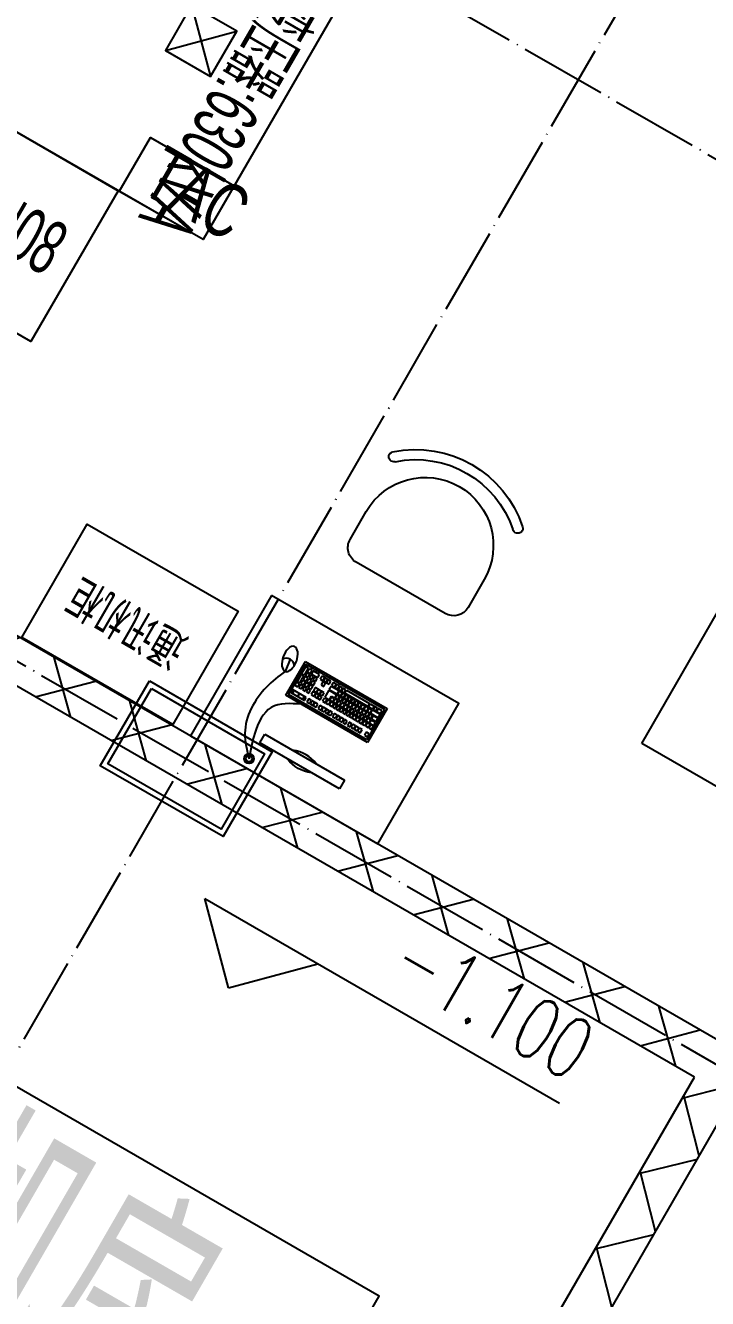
# Model space of a CAD drawing. Header units: millimetres. Extents: x 216654360 to 218309126, y 218099985 to 219647706.
# Drawn here: x 217908599 to 217911728, y 218902607 to 218908453 of the extents above; entities that cross this region are included whole.
import ezdxf
from ezdxf.enums import TextEntityAlignment as Align

# ---------------------------------------------------------------- set-up
doc = ezdxf.new("R2010")
doc.units = ezdxf.units.MM
doc.header["$LTSCALE"] = 1000
doc.linetypes.add('DOTE', pattern=[2.4200000000000004, 2, -0.2, 0.02, -0.2])
for name, color, linetype in [('A-ANNO-DOTE', 1, 'DOTE'), ('A-ANNO-IDEN-LEVL', 3, 'Continuous'), ('A-ANNO-TXT', 7, 'Continuous'), ('A-COLU-CONC', 2, 'Continuous'), ('A-WALL', 2, 'Continuous'), ('A-WALL-PATT', 252, 'Continuous'), ('E-LE-E', 1, 'Continuous'), ('E-PW-D', 2, 'Continuous'), ('E-PW-E', 1, 'Continuous'), ('PUB_HATCH', 8, 'Continuous'), ('现状植物', 3, 'Continuous'), ('配电设备', 1, 'Continuous')]:
    doc.layers.add(name, color=color, linetype=linetype)
doc.layers.add('屋面设备零件图-光伏板$0$E-PW-E', color=1, linetype='Continuous', plot=False)
doc.styles.add('A_DIM', font='SIMPLEX', dxfattribs={"width": 0.7, "bigfont": 'HZ'})
doc.styles.add('sltxt-hztxt', font='sltxt.shx', dxfattribs={"width": 0.7, "height": 400, "bigfont": 'hztxt.shx'})
pattern_1 = [(45, (-6165679.106576437, -59482.65594915766), (-200.0002033111466, 200.0002033111467), []), (135, (-6165679.106576437, -59482.65594915766), (-200.0002033111467, -200.0002033111466), [])]

# ---------------------------------------------------------------- blocks, each defined once
blk = doc.blocks.new('123artt')
at = {"layer": 'A-COLU-CONC', "color": 7}
for points in [[(6540927.176911903, -193915.8248868797), (6541577.176911903, -193915.8248868797), (6541577.176911903, -194365.8248868797), (6540927.176911903, -194365.8248868797)], [(6540952.176911903, -193940.8248868797), (6541552.176911903, -193940.8248868797), (6541552.176911903, -194340.8248868797), (6540952.176911903, -194340.8248868797)]]:
    blk.add_lwpolyline(points, close=True, dxfattribs=at)
blk = doc.blocks.new('A$C626D7193')
at = {"layer": 'A-ANNO-DOTE', "ltscale": 0.2}
for p, q in [((30830.63853260875, -96054.77360592829), (30830.63853260875, -50067.05397132254)), ((18448.50633661635, -79836.43906046433), (39411.19610879663, -79836.43906046433)), ((18448.50633661635, -83436.43906046433), (39411.19610879663, -83436.43906046433))]:
    blk.add_line(p, q, dxfattribs=at)
at = {"layer": 'A-COLU-CONC', "color": 7}
blk.add_blockref('123artt', (-6510421.538576601, 110704.3858264154), dxfattribs=at)
blk = doc.blocks.new('A$C484A4EE2')
at = {"layer": '配电设备', "color": 0}
blk.add_lwpolyline([(800.000000089407, 799.9999997615814), (799.9999999403954, -1.788139343261719e-07), (-1.490116119384766e-08, -5.960464477539062e-08), (1.490116119384766e-08, 800)], close=True, dxfattribs=at)
blk = doc.blocks.new('yizi')
at = {"color": 0}
for p, q in [((-174.2857142919675, -8.847564458847046e-09), (174.2857142928988, 8.847564458847046e-09)), ((-231.4285714449361, -166.6798905129544), (-231.4285714393482, -57.14285715622827)), ((231.4285714346915, -57.14285713294521), (231.4285714291036, -166.6798904896714))]:
    blk.add_line(p, q, dxfattribs=at)
at = {"color": 0, "extrusion": (0, 0, -1)}
for centre, major_axis, ratio, start_param, end_param in [((174.2857142891735, -57.14285713573918), (40.54800496915034, 40.26369848934583), 0.9999999998976374, -0.7889162838509012, 0.7818800429447954), ((-174.2857142947614, -57.14285715343431), (-40.40606649874974, -40.40613707247023), 0.9999999998979126, 0.7853990367035681, 2.356195363497217), ((-8.381903171539307e-09, -166.6798905008473), (164.2160731664539, 163.0713494044354), 0.9999999998982875, 0.7819005676597688, 3.923493221249562), ((-243.1663533812389, -374.4744352647103), (-4.45513009961845e-12, -17.15679881779757), 0.9999999988178198, 0.7603041244967339, 3.914929498757255), ((-4.656612873077393e-09, -101.3199713728391), (271.3028385108341, 270.1376717127641), 0.999999999897532, 1.625184545660284, 3.082900490053753), ((-4.656612873077393e-09, -101.3199713728391), (247.1278262878435, 245.8248935968182), 0.9999999998977637, 1.628429491309754, 3.078673263421642), ((243.1663533430547, -374.4744352404959), (-6.352220493565507, -15.93753557410824), 0.9999999998389215, 1.98898296371998, 5.143608337963159)]:
    blk.add_ellipse(centre, major_axis=major_axis, ratio=ratio, start_param=start_param, end_param=end_param, dxfattribs=at)
blk = doc.blocks.new('dianliao')
at = {"color": 0}
for p, q in [((-268.5402857098461, 545.2872092389912), (267.4320430465405, 545.2872092157081)), ((-268.5402857042582, 486.4734657982563), (-268.5402857098461, 545.2872092389912)), ((267.4320430465405, 545.2872092157081), (267.4320430521284, 486.4734657749732)), ((267.4320430521284, 486.4734657749732), (-268.5402857042582, 486.4734657982563)), ((-274.2857142817229, 228.5714285913855), (274.2857142817229, 228.5714285913855)), ((-274.2857142817229, 0), (-274.2857142817229, 228.5714285913855)), ((274.2857142817229, 228.5714285913855), (274.2857142817229, 0)), ((-262.8571428535506, 217.1428571622819), (262.8571428535506, 217.1428571622819)), ((-262.8571428535506, 11.42857143003494), (-262.8571428535506, 217.1428571622819)), ((-239.1954470388591, 200.8061919119209), (-257.5053845699877, 200.8061919119209)), ((-257.5053845699877, 200.8061919119209), (-257.5053845699877, 179.8941460540518)), ((-257.5053845699877, 179.8941460540518), (-239.1954470388591, 179.8941460540518)), ((-239.1954470388591, 151.1401566769928), (-257.5053845699877, 151.1401566769928)), ((-257.5053845699877, 151.1401566769928), (-257.5053845699877, 130.228110820055)), ((-239.1954470388591, 179.8941460540518), (-239.1954470388591, 200.8061919119209)), ((-239.1954470388591, 130.228110820055), (-239.1954470388591, 151.1401566769928)), ((-216.9616609346122, 151.1401566769928), (-235.2715984657407, 151.1401566769928)), ((-235.2715984657407, 151.1401566769928), (-235.2715984657407, 130.228110820055)), ((-216.9616609346122, 130.228110820055), (-216.9616609346122, 151.1401566769928)), ((-194.7278748303652, 151.1401566769928), (-213.0378123614937, 151.1401566769928)), ((-213.0378123614937, 151.1401566769928), (-213.0378123614937, 130.228110820055)), ((-192.1121113626286, 200.8061919119209), (-210.4220488937572, 200.8061919119209)), ((-210.4220488937572, 200.8061919119209), (-210.4220488937572, 179.8941460540518)), ((-210.4220488937572, 179.8941460540518), (-192.1121113626286, 179.8941460540518)), ((-194.7278748303652, 130.228110820055), (-194.7278748303652, 151.1401566769928)), ((-192.1121113626286, 179.8941460540518), (-192.1121113626286, 200.8061919119209)), ((-172.4940887261182, 151.1401566769928), (-190.8040262572467, 151.1401566769928)), ((-190.8040262572467, 151.1401566769928), (-190.8040262572467, 130.228110820055)), ((-169.4455508338287, 200.8061919119209), (-187.7554883649573, 200.8061919119209)), ((-187.7554883649573, 200.8061919119209), (-187.7554883649573, 179.8941460540518)), ((-187.7554883649573, 179.8941460540518), (-169.4455508338287, 179.8941460540518)), ((-172.4940887261182, 130.228110820055), (-172.4940887261182, 151.1401566769928)), ((-169.4455508338287, 179.8941460540518), (-169.4455508338287, 200.8061919119209)), ((-150.2603026218712, 151.1401566769928), (-168.5702401539311, 151.1401566769928)), ((-168.5702401539311, 151.1401566769928), (-168.5702401539311, 130.228110820055)), ((-146.7789903031662, 200.8061919119209), (-165.0889278352261, 200.8061919119209)), ((-165.0889278352261, 200.8061919119209), (-165.0889278352261, 179.8941460540518)), ((-165.0889278352261, 179.8941460540518), (-146.7789903031662, 179.8941460540518)), ((-150.2603026218712, 130.228110820055), (-150.2603026218712, 151.1401566769928)), ((-146.7789903031662, 179.8941460540518), (-146.7789903031662, 200.8061919119209)), ((-128.0265165176243, 151.1401566769928), (-146.3364540496841, 151.1401566769928)), ((-146.3364540496841, 151.1401566769928), (-146.3364540496841, 130.228110820055)), ((-124.1124297743663, 200.8061919119209), (-142.4223673054948, 200.8061919119209)), ((-142.4223673054948, 200.8061919119209), (-142.4223673054948, 179.8941460540518)), ((-142.4223673054948, 179.8941460540518), (-124.1124297743663, 179.8941460540518)), ((-128.0265165176243, 130.228110820055), (-128.0265165176243, 151.1401566769928)), ((-124.1124297743663, 179.8941460540518), (-124.1124297743663, 200.8061919119209)), ((-105.7927304133773, 151.1401566769928), (-124.1026679454371, 151.1401566769928)), ((-124.1026679454371, 151.1401566769928), (-124.1026679454371, 130.228110820055)), ((-92.0643446939066, 200.8061919119209), (-110.3742822250351, 200.8061919119209)), ((-110.3742822250351, 200.8061919119209), (-110.3742822250351, 179.8941460540518)), ((-110.3742822250351, 179.8941460540518), (-92.0643446939066, 179.8941460540518)), ((-105.7927304133773, 130.228110820055), (-105.7927304133773, 151.1401566769928)), ((-83.55894430913031, 151.1401566769928), (-101.8688818411902, 151.1401566769928)), ((-101.8688818411902, 151.1401566769928), (-101.8688818411902, 130.228110820055)), ((-92.0643446939066, 179.8941460540518), (-92.0643446939066, 200.8061919119209)), ((-69.17488906532526, 200.8061919119209), (-87.48482659738511, 200.8061919119209)), ((-87.48482659738511, 200.8061919119209), (-87.48482659738511, 179.8941460540518)), ((-87.48482659738511, 179.8941460540518), (-69.17488906532526, 179.8941460540518)), ((-83.55894430913031, 130.228110820055), (-83.55894430913031, 151.1401566769928)), ((-61.32515820488334, 151.1401566769928), (-79.63509573694319, 151.1401566769928)), ((-79.63509573694319, 151.1401566769928), (-79.63509573694319, 130.228110820055)), ((-69.17488906532526, 179.8941460540518), (-69.17488906532526, 200.8061919119209)), ((-46.93906924687326, 200.8061919119209), (-65.24900677800179, 200.8061919119209)), ((-65.24900677800179, 200.8061919119209), (-65.24900677800179, 179.8941460540518)), ((-65.24900677800179, 179.8941460540518), (-46.93906924687326, 179.8941460540518)), ((-61.32515820488334, 130.228110820055), (-61.32515820488334, 151.1401566769928)), ((-39.09137210063636, 151.1401566769928), (-57.40130963269621, 151.1401566769928)), ((-57.40130963269621, 151.1401566769928), (-57.40130963269621, 130.228110820055)), ((-46.93906924687326, 179.8941460540518), (-46.93906924687326, 200.8061919119209)), ((-23.39435083698481, 200.8061919119209), (-41.70428836811334, 200.8061919119209)), ((-41.70428836811334, 200.8061919119209), (-41.70428836811334, 179.8941460540518)), ((-41.70428836811334, 179.8941460540518), (-23.39435083698481, 179.8941460540518)), ((-39.09137210063636, 130.228110820055), (-39.09137210063636, 151.1401566769928)), ((-16.85758599638939, 151.1401566769928), (-35.16752352844924, 151.1401566769928)), ((-35.16752352844924, 151.1401566769928), (-35.16752352844924, 130.228110820055)), ((-23.39435083698481, 179.8941460540518), (-23.39435083698481, 200.8061919119209)), ((-16.85758599638939, 130.228110820055), (-16.85758599638939, 151.1401566769928)), ((5.376200107857585, 151.1401566769928), (-12.93373742420226, 151.1401566769928)), ((-12.93373742420226, 151.1401566769928), (-12.93373742420226, 130.228110820055)), ((7.298873705789447, 200.8061919119209), (-11.01106382533908, 200.8061919119209)), ((-11.01106382533908, 200.8061919119209), (-11.01106382533908, 179.8941460540518)), ((-11.01106382533908, 179.8941460540518), (7.298873705789447, 179.8941460540518)), ((5.376200107857585, 130.228110820055), (5.376200107857585, 151.1401566769928)), ((7.298873705789447, 179.8941460540518), (7.298873705789447, 200.8061919119209)), ((27.60998621210456, 151.1401566769928), (9.30004868004471, 151.1401566769928)), ((9.30004868004471, 151.1401566769928), (9.30004868004471, 130.228110820055)), ((28.89163303002715, 200.8061919119209), (10.58169549889863, 200.8061919119209)), ((10.58169549889863, 200.8061919119209), (10.58169549889863, 179.8941460540518)), ((10.58169549889863, 179.8941460540518), (28.89163303002715, 179.8941460540518)), ((27.60998621210456, 130.228110820055), (27.60998621210456, 151.1401566769928)), ((28.89163303002715, 179.8941460540518), (28.89163303002715, 200.8061919119209)), ((49.84377231635153, 151.1401566769928), (31.53383478429168, 151.1401566769928)), ((31.53383478429168, 151.1401566769928), (31.53383478429168, 130.228110820055)), ((50.48439235333353, 200.8061919119209), (32.17445482220501, 200.8061919119209)), ((32.17445482220501, 200.8061919119209), (32.17445482220501, 179.8941460540518)), ((32.17445482220501, 179.8941460540518), (50.48439235333353, 179.8941460540518)), ((49.84377231635153, 130.228110820055), (49.84377231635153, 151.1401566769928)), ((50.48439235333353, 179.8941460540518), (50.48439235333353, 200.8061919119209)), ((72.07755841966718, 200.8061919119209), (53.76762088853866, 200.8061919119209)), ((53.76762088853866, 200.8061919119209), (53.76762088853866, 179.8941460540518)), ((53.76762088853866, 179.8941460540518), (72.07755841966718, 179.8941460540518)), ((72.0775584205985, 151.1401566769928), (53.76762088853866, 151.1401566769928)), ((53.76762088853866, 151.1401566769928), (53.76762088853866, 130.228110820055)), ((72.07755841966718, 179.8941460540518), (72.07755841966718, 200.8061919119209)), ((72.0775584205985, 130.228110820055), (72.0775584205985, 151.1401566769928)), ((106.2773133404553, 200.8061919119209), (87.96737580932677, 200.8061919119209)), ((87.96737580932677, 200.8061919119209), (87.96737580932677, 179.8941460540518)), ((87.96737580932677, 179.8941460540518), (106.2773133404553, 179.8941460540518)), ((106.2773133404553, 151.1401566769928), (87.96737580932677, 151.1401566769928)), ((87.96737580932677, 151.1401566769928), (87.96737580932677, 130.228110820055)), ((106.2773133404553, 179.8941460540518), (106.2773133404553, 200.8061919119209)), ((106.2773133404553, 130.228110820055), (106.2773133404553, 151.1401566769928)), ((127.2030143393204, 200.8061919119209), (108.8930768081918, 200.8061919119209)), ((108.8930768081918, 200.8061919119209), (108.8930768081918, 179.8941460540518)), ((108.8930768081918, 179.8941460540518), (127.2030143393204, 179.8941460540518)), ((127.2030143393204, 151.1401566769928), (108.8930768081918, 151.1401566769928)), ((108.8930768081918, 151.1401566769928), (108.8930768081918, 130.228110820055)), ((127.2030143393204, 179.8941460540518), (127.2030143393204, 200.8061919119209)), ((127.2030143393204, 130.228110820055), (127.2030143393204, 151.1401566769928)), ((148.1291220812127, 200.8061919119209), (129.8191845500842, 200.8061919119209)), ((129.8191845500842, 200.8061919119209), (129.8191845500842, 179.8941460540518)), ((129.8191845500842, 179.8941460540518), (148.1291220812127, 179.8941460540518)), ((148.1291220812127, 151.1401566769928), (129.8191845500842, 151.1401566769928)), ((129.8191845500842, 151.1401566769928), (129.8191845500842, 130.228110820055)), ((148.1291220812127, 179.8941460540518), (148.1291220812127, 200.8061919119209)), ((148.1291220812127, 130.228110820055), (148.1291220812127, 151.1401566769928)), ((257.7951376577839, 200.8061919119209), (165.1313812499866, 200.8061919119209)), ((165.1313812499866, 200.8061919119209), (165.1313812499866, 179.8941460540518)), ((165.1313812499866, 179.8941460540518), (257.7951376577839, 179.8941460540518)), ((183.4413187811151, 151.1401566769928), (165.1313812499866, 151.1401566769928)), ((165.1313812499866, 151.1401566769928), (165.1313812499866, 130.228110820055)), ((183.4413187811151, 130.228110820055), (183.4413187811151, 151.1401566769928)), ((207.5571041963995, 151.1401566769928), (189.2471666643396, 151.1401566769928)), ((189.2471666643396, 151.1401566769928), (189.2471666643396, 130.228110820055)), ((207.5571041963995, 130.228110820055), (207.5571041963995, 151.1401566769928)), ((232.7031693281606, 151.1401566769928), (214.3932317970321, 151.1401566769928)), ((214.3932317970321, 151.1401566769928), (214.3932317970321, 130.228110820055)), ((232.7031693281606, 130.228110820055), (232.7031693281606, 151.1401566769928)), ((257.849641202949, 151.1401566769928), (239.5397036718205, 151.1401566769928)), ((239.5397036718205, 151.1401566769928), (239.5397036718205, 130.228110820055)), ((257.7951376577839, 179.8941460540518), (257.7951376577839, 200.8061919119209)), ((257.849641202949, 130.228110820055), (257.849641202949, 151.1401566769928)), ((262.8571428535506, 217.1428571622819), (262.8571428535506, 11.42857143003494)), ((-257.5053845699877, 130.228110820055), (-239.1954470388591, 130.228110820055)), ((-229.3734199488536, 125.000246710144), (-257.5053845699877, 125.000246710144)), ((-257.5053845699877, 125.000246710144), (-257.5053845699877, 104.0882008532062)), ((-257.5053845699877, 104.0882008532062), (-229.3734199488536, 104.0882008532062)), ((-226.5668940702453, 98.86033674329519), (-257.5053845699877, 98.86033674329519)), ((-257.5053845699877, 98.86033674329519), (-257.5053845699877, 77.94829088635743)), ((-257.5053845699877, 77.94829088635743), (-226.5668940702453, 77.94829088635743)), ((-235.2715984657407, 130.228110820055), (-216.9616609346122, 130.228110820055)), ((-229.3734199488536, 104.0882008532062), (-229.3734199488536, 125.000246710144)), ((-226.5668940702453, 77.94829088635743), (-226.5668940702453, 98.86033674329519)), ((-207.1396338446066, 125.000246710144), (-225.4495713757351, 125.000246710144)), ((-225.4495713757351, 125.000246710144), (-225.4495713757351, 104.0882008532062)), ((-225.4495713757351, 104.0882008532062), (-207.1396338446066, 104.0882008532062)), ((-204.3331079659984, 98.86033674329519), (-222.6430454971269, 98.86033674329519)), ((-222.6430454971269, 98.86033674329519), (-222.6430454971269, 77.94829088635743)), ((-222.6430454971269, 77.94829088635743), (-204.3331079659984, 77.94829088635743)), ((-213.0378123614937, 130.228110820055), (-194.7278748303652, 130.228110820055)), ((-207.1396338446066, 104.0882008532062), (-207.1396338446066, 125.000246710144)), ((-204.3331079659984, 77.94829088635743), (-204.3331079659984, 98.86033674329519)), ((-184.9058477403596, 125.000246710144), (-203.2157852714881, 125.000246710144)), ((-203.2157852714881, 125.000246710144), (-203.2157852714881, 104.0882008532062)), ((-203.2157852714881, 104.0882008532062), (-184.9058477403596, 104.0882008532062)), ((-182.0993218617514, 98.86033674329519), (-200.4092593928799, 98.86033674329519)), ((-200.4092593928799, 98.86033674329519), (-200.4092593928799, 77.94829088635743)), ((-200.4092593928799, 77.94829088635743), (-182.0993218617514, 77.94829088635743)), ((-190.8040262572467, 130.228110820055), (-172.4940887261182, 130.228110820055)), ((-184.9058477403596, 104.0882008532062), (-184.9058477403596, 125.000246710144)), ((-182.0993218617514, 77.94829088635743), (-182.0993218617514, 98.86033674329519)), ((-162.6720616361126, 125.000246710144), (-180.9819991672412, 125.000246710144)), ((-180.9819991672412, 125.000246710144), (-180.9819991672412, 104.0882008532062)), ((-180.9819991672412, 104.0882008532062), (-162.6720616361126, 104.0882008532062)), ((-159.8655357575044, 98.86033674329519), (-178.1754732886329, 98.86033674329519)), ((-178.1754732886329, 98.86033674329519), (-178.1754732886329, 77.94829088635743)), ((-178.1754732886329, 77.94829088635743), (-159.8655357575044, 77.94829088635743)), ((-168.5702401539311, 130.228110820055), (-150.2603026218712, 130.228110820055)), ((-162.6720616361126, 104.0882008532062), (-162.6720616361126, 125.000246710144)), ((-159.8655357575044, 77.94829088635743), (-159.8655357575044, 98.86033674329519)), ((-140.4382755318657, 125.000246710144), (-158.7482130629942, 125.000246710144)), ((-158.7482130629942, 125.000246710144), (-158.7482130629942, 104.0882008532062)), ((-158.7482130629942, 104.0882008532062), (-140.4382755318657, 104.0882008532062)), ((-137.6317496532574, 98.86033674329519), (-155.941687184386, 98.86033674329519)), ((-155.941687184386, 98.86033674329519), (-155.941687184386, 77.94829088635743)), ((-155.941687184386, 77.94829088635743), (-137.6317496532574, 77.94829088635743)), ((-146.3364540496841, 130.228110820055), (-128.0265165176243, 130.228110820055)), ((-140.4382755318657, 104.0882008532062), (-140.4382755318657, 125.000246710144)), ((-137.6317496532574, 77.94829088635743), (-137.6317496532574, 98.86033674329519)), ((-118.2044894276187, 125.000246710144), (-136.5144269587472, 125.000246710144)), ((-136.5144269587472, 125.000246710144), (-136.5144269587472, 104.0882008532062)), ((-136.5144269587472, 104.0882008532062), (-118.2044894276187, 104.0882008532062)), ((-115.3979635490105, 98.86033674329519), (-133.707901080139, 98.86033674329519)), ((-133.707901080139, 98.86033674329519), (-133.707901080139, 77.94829088635743)), ((-133.707901080139, 77.94829088635743), (-115.3979635490105, 77.94829088635743)), ((-124.1026679454371, 130.228110820055), (-105.7927304133773, 130.228110820055)), ((-118.2044894276187, 104.0882008532062), (-118.2044894276187, 125.000246710144)), ((-115.3979635490105, 77.94829088635743), (-115.3979635490105, 98.86033674329519)), ((-95.97070332337171, 125.000246710144), (-114.2806408545002, 125.000246710144)), ((-114.2806408545002, 125.000246710144), (-114.2806408545002, 104.0882008532062)), ((-114.2806408545002, 104.0882008532062), (-95.97070332337171, 104.0882008532062)), ((-93.16417744476348, 98.86033674329519), (-111.474114975892, 98.86033674329519)), ((-111.474114975892, 98.86033674329519), (-111.474114975892, 77.94829088635743)), ((-111.474114975892, 77.94829088635743), (-93.16417744476348, 77.94829088635743)), ((-101.8688818411902, 130.228110820055), (-83.55894430913031, 130.228110820055)), ((-95.97070332337171, 104.0882008532062), (-95.97070332337171, 125.000246710144)), ((-93.16417744476348, 77.94829088635743), (-93.16417744476348, 98.86033674329519)), ((-73.73691721912473, 125.000246710144), (-92.04685475025326, 125.000246710144)), ((-92.04685475025326, 125.000246710144), (-92.04685475025326, 104.0882008532062)), ((-92.04685475025326, 104.0882008532062), (-73.73691721912473, 104.0882008532062)), ((-70.93039134051651, 98.86033674329519), (-89.24032887164503, 98.86033674329519)), ((-89.24032887164503, 98.86033674329519), (-89.24032887164503, 77.94829088635743)), ((-89.24032887164503, 77.94829088635743), (-70.93039134051651, 77.94829088635743)), ((-79.63509573694319, 130.228110820055), (-61.32515820488334, 130.228110820055)), ((-73.73691721912473, 104.0882008532062), (-73.73691721912473, 125.000246710144)), ((-70.93039134051651, 77.94829088635743), (-70.93039134051651, 98.86033674329519)), ((-51.50313111487776, 125.000246710144), (-69.81306864600629, 125.000246710144)), ((-69.81306864600629, 125.000246710144), (-69.81306864600629, 104.0882008532062)), ((-69.81306864600629, 104.0882008532062), (-51.50313111487776, 104.0882008532062)), ((-48.69660523626953, 98.86033674329519), (-67.00654276739806, 98.86033674329519)), ((-67.00654276739806, 98.86033674329519), (-67.00654276739806, 77.94829088635743)), ((-67.00654276739806, 77.94829088635743), (-48.69660523626953, 77.94829088635743)), ((-57.40130963269621, 130.228110820055), (-39.09137210063636, 130.228110820055)), ((-51.50313111487776, 104.0882008532062), (-51.50313111487776, 125.000246710144)), ((-48.69660523626953, 77.94829088635743), (-48.69660523626953, 98.86033674329519)), ((-29.26934501063079, 125.000246710144), (-47.57928254175931, 125.000246710144)), ((-47.57928254175931, 125.000246710144), (-47.57928254175931, 104.0882008532062)), ((-47.57928254175931, 104.0882008532062), (-29.26934501063079, 104.0882008532062)), ((-26.46281913202256, 98.86033674329519), (-44.77275666315109, 98.86033674329519)), ((-44.77275666315109, 98.86033674329519), (-44.77275666315109, 77.94829088635743)), ((-44.77275666315109, 77.94829088635743), (-26.46281913202256, 77.94829088635743)), ((-35.16752352844924, 130.228110820055), (-16.85758599638939, 130.228110820055)), ((-29.26934501063079, 104.0882008532062), (-29.26934501063079, 125.000246710144)), ((-26.46281913202256, 77.94829088635743), (-26.46281913202256, 98.86033674329519)), ((-7.035558906383812, 125.000246710144), (-25.34549643751234, 125.000246710144)), ((-25.34549643751234, 125.000246710144), (-25.34549643751234, 104.0882008532062)), ((-25.34549643751234, 104.0882008532062), (-7.035558906383812, 104.0882008532062)), ((-4.229033027775586, 98.86033674329519), (-22.53897055890411, 98.86033674329519)), ((-22.53897055890411, 98.86033674329519), (-22.53897055890411, 77.94829088635743)), ((-22.53897055890411, 77.94829088635743), (-4.229033027775586, 77.94829088635743)), ((-12.93373742420226, 130.228110820055), (5.376200107857585, 130.228110820055)), ((-7.035558906383812, 104.0882008532062), (-7.035558906383812, 125.000246710144)), ((-4.229033027775586, 77.94829088635743), (-4.229033027775586, 98.86033674329519)), ((15.19822719786316, 125.000246710144), (-3.111710333265364, 125.000246710144)), ((-3.111710333265364, 125.000246710144), (-3.111710333265364, 104.0882008532062)), ((-3.111710333265364, 104.0882008532062), (15.19822719786316, 104.0882008532062)), ((18.00475307647139, 98.86033674329519), (-0.3051844546571374, 98.86033674329519)), ((-0.3051844546571374, 98.86033674329519), (-0.3051844546571374, 77.94829088635743)), ((-0.3051844546571374, 77.94829088635743), (18.00475307647139, 77.94829088635743)), ((9.30004868004471, 130.228110820055), (27.60998621210456, 130.228110820055)), ((15.19822719786316, 104.0882008532062), (15.19822719786316, 125.000246710144)), ((18.00475307647139, 77.94829088635743), (18.00475307647139, 98.86033674329519)), ((37.43201330211014, 125.000246710144), (19.12207577098161, 125.000246710144)), ((19.12207577098161, 125.000246710144), (19.12207577098161, 104.0882008532062)), ((19.12207577098161, 104.0882008532062), (37.43201330211014, 104.0882008532062)), ((41.58750060852617, 98.86033674329519), (20.91987930517644, 98.86033674329519)), ((20.91987930517644, 98.86033674329519), (20.91987930517644, 77.95241682883352)), ((20.91987930517644, 77.95241682883352), (72.0775584205985, 77.95241682883352)), ((31.53383478429168, 130.228110820055), (49.84377231635153, 130.228110820055)), ((37.43201330211014, 104.0882008532062), (37.43201330211014, 125.000246710144)), ((41.58750060852617, 125.0023096818477), (41.58750060852617, 98.86033674329519)), ((72.0775584205985, 125.0023096818477), (41.58750060852617, 125.0023096818477)), ((53.76762088853866, 130.228110820055), (72.0775584205985, 130.228110820055)), ((72.0775584205985, 77.95241682883352), (72.0775584205985, 125.0023096818477)), ((87.96737580932677, 130.228110820055), (106.2773133404553, 130.228110820055)), ((106.2773133404553, 125.0023096818477), (87.96737580932677, 125.0023096818477)), ((87.96737580932677, 125.0023096818477), (87.96737580932677, 104.0902638239786)), ((87.96737580932677, 104.0902638239786), (106.2773133404553, 104.0902638239786)), ((106.2773133404553, 104.0902638239786), (106.2773133404553, 125.0023096818477)), ((108.8930768081918, 130.228110820055), (127.2030143393204, 130.228110820055)), ((127.2030143393204, 125.0023096818477), (108.8930768081918, 125.0023096818477)), ((108.8930768081918, 125.0023096818477), (108.8930768081918, 104.0902638239786)), ((108.8930768081918, 104.0902638239786), (127.2030143393204, 104.0902638239786)), ((127.2030143393204, 104.0902638239786), (127.2030143393204, 125.0023096818477)), ((129.8191845500842, 130.228110820055), (148.1291220812127, 130.228110820055)), ((148.1291220812127, 125.0023096818477), (129.8191845500842, 125.0023096818477)), ((129.8191845500842, 125.0023096818477), (129.8191845500842, 104.0902638239786)), ((129.8191845500842, 104.0902638239786), (148.1291220812127, 104.0902638239786)), ((148.1291220812127, 104.0902638239786), (148.1291220812127, 125.0023096818477)), ((165.1313812499866, 130.228110820055), (183.4413187811151, 130.228110820055)), ((183.4413187811151, 125.0023096818477), (165.1313812499866, 125.0023096818477)), ((165.1313812499866, 125.0023096818477), (165.1313812499866, 104.0902638239786)), ((165.1313812499866, 104.0902638239786), (183.4413187811151, 104.0902638239786)), ((183.4413187811151, 98.86446268670261), (165.1313812499866, 98.86446268670261)), ((165.1313812499866, 98.86446268670261), (165.1313812499866, 77.95241682883352)), ((165.1313812499866, 77.95241682883352), (183.4413187811151, 77.95241682883352)), ((183.4413187811151, 104.0902638239786), (183.4413187811151, 125.0023096818477)), ((183.4413187811151, 77.95241682883352), (183.4413187811151, 98.86446268670261)), ((189.2471666643396, 130.228110820055), (207.5571041963995, 130.228110820055)), ((207.5571041963995, 125.0023096818477), (189.2471666643396, 125.0023096818477)), ((189.2471666643396, 125.0023096818477), (189.2471666643396, 104.0902638239786)), ((189.2471666643396, 104.0902638239786), (207.5571041963995, 104.0902638239786)), ((207.5571041963995, 98.86446268670261), (189.2471666643396, 98.86446268670261)), ((189.2471666643396, 98.86446268670261), (189.2471666643396, 77.95241682883352)), ((189.2471666643396, 77.95241682883352), (207.5571041963995, 77.95241682883352)), ((207.5571041963995, 104.0902638239786), (207.5571041963995, 125.0023096818477)), ((207.5571041963995, 77.95241682883352), (207.5571041963995, 98.86446268670261)), ((214.3932317970321, 130.228110820055), (232.7031693281606, 130.228110820055)), ((232.7031693281606, 125.0023096818477), (214.3932317970321, 125.0023096818477)), ((214.3932317970321, 125.0023096818477), (214.3932317970321, 104.0902638239786)), ((214.3932317970321, 104.0902638239786), (232.7031693281606, 104.0902638239786)), ((232.7031693281606, 98.86446268670261), (214.3932317970321, 98.86446268670261)), ((214.3932317970321, 98.86446268670261), (214.3932317970321, 77.95241682883352)), ((214.3932317970321, 77.95241682883352), (232.7031693281606, 77.95241682883352)), ((232.7031693281606, 104.0902638239786), (232.7031693281606, 125.0023096818477)), ((232.7031693281606, 77.95241682883352), (232.7031693281606, 98.86446268670261)), ((239.5397036718205, 130.228110820055), (257.849641202949, 130.228110820055)), ((257.849641202949, 125.0023096818477), (239.5397036718205, 125.0023096818477)), ((239.5397036718205, 125.0023096818477), (239.5397036718205, 77.95241682883352)), ((239.5397036718205, 77.95241682883352), (257.849641202949, 77.95241682883352)), ((257.849641202949, 77.95241682883352), (257.849641202949, 125.0023096818477)), ((357.9522435981362, 33.42024350595284), (348.0435232445179, 109.9521491803284)), ((274.2857142817229, 0), (-274.2857142817229, 0)), ((262.8571428535506, 11.42857143003494), (-262.8571428535506, 11.42857143003494)), ((-205.5578107805923, 72.7204267764464), (-257.5053845699877, 72.7204267764464)), ((-257.5053845699877, 72.7204267764464), (-257.5053845699877, 51.80838091950864)), ((-257.5053845699877, 51.80838091950864), (-205.5578107805923, 51.80838091950864)), ((-229.3730132058263, 46.58051680959761), (-257.5053845699877, 46.58051680959761)), ((-257.5053845699877, 46.58051680959761), (-257.5053845699877, 25.66847095172852)), ((-257.5053845699877, 25.66847095172852), (-229.3730132058263, 25.66847095172852)), ((-229.3730132058263, 25.66847095172852), (-229.3730132058263, 46.58051680959761)), ((-207.1392271015793, 46.58051680959761), (-225.4491646327078, 46.58051680959761)), ((-225.4491646327078, 46.58051680959761), (-225.4491646327078, 25.66847095172852)), ((-225.4491646327078, 25.66847095172852), (-207.1392271015793, 25.66847095172852)), ((-207.1392271015793, 25.66847095172852), (-207.1392271015793, 46.58051680959761)), ((-205.5578107805923, 51.80838091950864), (-205.5578107805923, 72.7204267764464)), ((-203.2153785284609, 46.58051680959761), (-175.0830071642995, 46.58051680959761)), ((-203.2153785284609, 25.66847095172852), (-203.2153785284609, 46.58051680959761)), ((-175.0830071642995, 25.66847095172852), (-203.2153785284609, 25.66847095172852)), ((-183.3240246763453, 72.7204267764464), (-201.6339622074738, 72.7204267764464)), ((-201.6339622074738, 72.7204267764464), (-201.6339622074738, 51.80838091950864)), ((-201.6339622074738, 51.80838091950864), (-183.3240246763453, 51.80838091950864)), ((-183.3240246763453, 51.80838091950864), (-183.3240246763453, 72.7204267764464)), ((-161.0902385720983, 72.7204267764464), (-179.4001761032268, 72.7204267764464)), ((-179.4001761032268, 72.7204267764464), (-179.4001761032268, 51.80838091950864)), ((-179.4001761032268, 51.80838091950864), (-161.0902385720983, 51.80838091950864)), ((-175.0830071642995, 46.58051680959761), (-175.0830071642995, 25.66847095172852)), ((-171.159158591181, 46.58051680959761), (-16.52568380627781, 46.58051680959761)), ((-171.159158591181, 25.66847095172852), (-171.159158591181, 46.58051680959761)), ((-16.52568380627781, 25.66847095172852), (-171.159158591181, 25.66847095172852)), ((-161.0902385720983, 51.80838091950864), (-161.0902385720983, 72.7204267764464)), ((-138.8564524678513, 72.7204267764464), (-157.1663899989799, 72.7204267764464)), ((-157.1663899989799, 72.7204267764464), (-157.1663899989799, 51.80838091950864)), ((-157.1663899989799, 51.80838091950864), (-138.8564524678513, 51.80838091950864)), ((-138.8564524678513, 51.80838091950864), (-138.8564524678513, 72.7204267764464)), ((-116.6226663636044, 72.7204267764464), (-134.9326038947329, 72.7204267764464)), ((-134.9326038947329, 72.7204267764464), (-134.9326038947329, 51.80838091950864)), ((-134.9326038947329, 51.80838091950864), (-116.6226663636044, 51.80838091950864)), ((-116.6226663636044, 51.80838091950864), (-116.6226663636044, 72.7204267764464)), ((-94.38888025935739, 72.7204267764464), (-112.6988177904859, 72.7204267764464)), ((-112.6988177904859, 72.7204267764464), (-112.6988177904859, 51.80838091950864)), ((-112.6988177904859, 51.80838091950864), (-94.38888025935739, 51.80838091950864)), ((-94.38888025935739, 51.80838091950864), (-94.38888025935739, 72.7204267764464)), ((-72.15509415511042, 72.7204267764464), (-90.46503168623894, 72.7204267764464)), ((-90.46503168623894, 72.7204267764464), (-90.46503168623894, 51.80838091950864)), ((-90.46503168623894, 51.80838091950864), (-72.15509415511042, 51.80838091950864)), ((-72.15509415511042, 51.80838091950864), (-72.15509415511042, 72.7204267764464)), ((-49.92130805086344, 72.7204267764464), (-68.23124558199197, 72.7204267764464)), ((-68.23124558199197, 72.7204267764464), (-68.23124558199197, 51.80838091950864)), ((-68.23124558199197, 51.80838091950864), (-49.92130805086344, 51.80838091950864)), ((-49.92130805086344, 51.80838091950864), (-49.92130805086344, 72.7204267764464)), ((-27.68752194661647, 72.7204267764464), (-45.997459477745, 72.7204267764464)), ((-45.997459477745, 72.7204267764464), (-45.997459477745, 51.80838091950864)), ((-45.997459477745, 51.80838091950864), (-27.68752194661647, 51.80838091950864)), ((-27.68752194661647, 51.80838091950864), (-27.68752194661647, 72.7204267764464)), ((-5.453735842369497, 72.7204267764464), (-23.76367337349802, 72.7204267764464)), ((-23.76367337349802, 72.7204267764464), (-23.76367337349802, 51.80838091950864)), ((-23.76367337349802, 51.80838091950864), (-5.453735842369497, 51.80838091950864)), ((-16.52568380627781, 46.58051680959761), (-16.52568380627781, 25.66847095172852)), ((5.376200107857585, 46.58051680959761), (-12.93373742420226, 46.58051680959761)), ((-12.93373742420226, 46.58051680959761), (-12.93373742420226, 25.66847095172852)), ((-12.93373742420226, 25.66847095172852), (5.376200107857585, 25.66847095172852)), ((-5.453735842369497, 51.80838091950864), (-5.453735842369497, 72.7204267764464)), ((16.78005026187748, 72.7204267764464), (-1.529887269251049, 72.7204267764464)), ((-1.529887269251049, 72.7204267764464), (-1.529887269251049, 51.80838091950864)), ((-1.529887269251049, 51.80838091950864), (16.78005026187748, 51.80838091950864)), ((5.376200107857585, 25.66847095172852), (5.376200107857585, 46.58051680959761)), ((27.60998621210456, 46.58051680959761), (9.30004868004471, 46.58051680959761)), ((9.30004868004471, 46.58051680959761), (9.30004868004471, 25.66847095172852)), ((9.30004868004471, 25.66847095172852), (27.60998621210456, 25.66847095172852)), ((16.78005026187748, 51.80838091950864), (16.78005026187748, 72.7204267764464)), ((72.23252745810896, 72.7204267764464), (20.28495366778225, 72.7204267764464)), ((20.28495366778225, 72.7204267764464), (20.28495366778225, 51.80838091950864)), ((20.28495366778225, 51.80838091950864), (72.23252745810896, 51.80838091950864)), ((27.60998621210456, 25.66847095172852), (27.60998621210456, 46.58051680959761)), ((49.84377231635153, 46.58051680959761), (31.53383478429168, 46.58051680959761)), ((31.53383478429168, 46.58051680959761), (31.53383478429168, 25.66847095172852)), ((31.53383478429168, 25.66847095172852), (49.84377231635153, 25.66847095172852)), ((49.84377231635153, 25.66847095172852), (49.84377231635153, 46.58051680959761)), ((72.0775584205985, 46.58051680959761), (53.76762088853866, 46.58051680959761)), ((53.76762088853866, 46.58051680959761), (53.76762088853866, 25.66847095172852)), ((53.76762088853866, 25.66847095172852), (72.0775584205985, 25.66847095172852)), ((72.0775584205985, 25.66847095172852), (72.0775584205985, 46.58051680959761)), ((72.23252745810896, 51.80838091950864), (72.23252745810896, 72.7204267764464)), ((106.2773133404553, 46.58257978130132), (87.96737580932677, 46.58257978130132)), ((87.96737580932677, 46.58257978130132), (87.96737580932677, 25.67053392343223)), ((87.96737580932677, 25.67053392343223), (106.2773133404553, 25.67053392343223)), ((106.2773133404553, 25.67053392343223), (106.2773133404553, 46.58257978130132)), ((127.2030143393204, 46.58257978130132), (108.8930768081918, 46.58257978130132)), ((108.8930768081918, 46.58257978130132), (108.8930768081918, 25.67053392343223)), ((108.8930768081918, 25.67053392343223), (127.2030143393204, 25.67053392343223)), ((127.3579833777621, 72.72248974815011), (109.0480458466336, 72.72248974815011)), ((109.0480458466336, 72.72248974815011), (109.0480458466336, 51.81044389028102)), ((109.0480458466336, 51.81044389028102), (127.3579833777621, 51.81044389028102)), ((127.2030143393204, 25.67053392343223), (127.2030143393204, 46.58257978130132)), ((127.3579833777621, 51.81044389028102), (127.3579833777621, 72.72248974815011)), ((148.1291220812127, 46.58257978130132), (129.8191845500842, 46.58257978130132)), ((129.8191845500842, 46.58257978130132), (129.8191845500842, 25.67053392343223)), ((129.8191845500842, 25.67053392343223), (148.1291220812127, 25.67053392343223)), ((148.1291220812127, 25.67053392343223), (148.1291220812127, 46.58257978130132)), ((183.4413187811151, 72.7266156906262), (165.1313812499866, 72.7266156906262)), ((165.1313812499866, 72.7266156906262), (165.1313812499866, 51.81456983275712)), ((165.1313812499866, 51.81456983275712), (183.4413187811151, 51.81456983275712)), ((165.1313812499866, 46.58876869548112), (165.1313812499866, 25.67672283761203)), ((207.5571041963995, 46.58876869548112), (165.1313812499866, 46.58876869548112)), ((165.1313812499866, 25.67672283761203), (207.5571041963995, 25.67672283761203)), ((183.4413187811151, 51.81456983275712), (183.4413187811151, 72.7266156906262)), ((207.5571041963995, 72.7266156906262), (189.2471666643396, 72.7266156906262)), ((189.2471666643396, 72.7266156906262), (189.2471666643396, 51.81456983275712)), ((189.2471666643396, 51.81456983275712), (207.5571041963995, 51.81456983275712)), ((207.5571041963995, 51.81456983275712), (207.5571041963995, 72.7266156906262)), ((207.5571041963995, 25.67672283761203), (207.5571041963995, 46.58876869548112)), ((232.7031693281606, 72.7266156906262), (214.3932317970321, 72.7266156906262)), ((214.3932317970321, 72.7266156906262), (214.3932317970321, 51.81456983275712)), ((214.3932317970321, 51.81456983275712), (232.7031693281606, 51.81456983275712)), ((232.7031693281606, 46.58876869548112), (214.3932317970321, 46.58876869548112)), ((214.3932317970321, 46.58876869548112), (214.3932317970321, 25.67672283761203)), ((214.3932317970321, 25.67672283761203), (232.7031693281606, 25.67672283761203)), ((232.7031693281606, 51.81456983275712), (232.7031693281606, 72.7266156906262)), ((232.7031693281606, 25.67672283761203), (232.7031693281606, 46.58876869548112)), ((257.849641202949, 72.7266156906262), (239.5397036718205, 72.7266156906262)), ((239.5397036718205, 72.7266156906262), (239.5397036718205, 25.67672283761203)), ((239.5397036718205, 25.67672283761203), (257.849641202949, 25.67672283761203)), ((257.849641202949, 25.67672283761203), (257.849641202949, 72.7266156906262))]:
    blk.add_line(p, q, dxfattribs=at)
for radius in [28.17976076854391, 17.735584156931]:
    blk.add_circle((275.3891012875165, 655.7704810432774), radius, dxfattribs=at)
blk.add_arc((356.8265874841763, 80.06657440178651), 46.65991092689617, 214.1436145105631, 328.621140168594, dxfattribs=at)
at = {"color": 0, "extrusion": (0, 0, -1)}
for centre, major_axis, ratio, start_param, end_param in [((-0.5541214851067906, -622.9360968623985), (1.63854877193932e-07, 1184.751347255664), 0.4065200301589367, -0.1672315719411606, 0.1672315719007254), ((177.0554555496201, 190.7922342717648), (1.690863007675268, -1.690863007676144), 0.9999999998969346, 3.926990817038774, 10.21017612421836), ((210.2656050408259, 190.7922342717648), (1.690863007675268, -1.690863007676144), 0.9999999998969346, 3.926990817038774, 10.21017612421836), ((247.7262176377699, 190.7922342717648), (1.690863007608672, -1.690863007609547), 0.9999999999757067, 3.926990816999388, 10.21017612417898)]:
    blk.add_ellipse(centre, major_axis=major_axis, ratio=ratio, start_param=start_param, end_param=end_param, dxfattribs=at)
at = {"color": 0}
blk.add_ellipse((-0.5541212379876015, 1654.696771876364), major_axis=(8.935222590644725e-08, 1184.751347255663), ratio=0.4065200301589401, start_param=2.974361081648636, end_param=3.308824225490516, dxfattribs=at)
at = {"color": 0, "extrusion": (0, 0, -1)}
blk.add_ellipse((360.1912269265904, 33.52813341897536), major_axis=(-12.98404557183622, 76.29876835491238), ratio=0.5238061643620888, dxfattribs=at)
at = {"color": 0}
for points in [[(169.5640838528052, 228.5714285913855), (312.7517945126665, 332.5400537733044), (320.8736196023237, 509.7392911851794), (275.3891012875165, 655.7704810432774)], [(348.0435232445179, 109.9521491803284), (395.711394224274, 243.2683445695843), (370.4385226809318, 539.7965932922502), (275.3891012875165, 655.7704810432774)]]:
    blk.add_spline(points, degree=3, dxfattribs=at)
blk = doc.blocks.new('123atr')
at = {"color": 7}
blk.add_lwpolyline([(6057419.077377225, -50909.5123607507), (6057419.077367124, -51653.10161191132), (6058412.07317957, -51653.1016254006), (6058412.073189671, -50909.51237423997)], close=True, dxfattribs=at)
at = {"layer": 'E-PW-E'}
for p, q in [((6055746.692014625, -48984.65463985116, -2.305012513459131e-08), (6055986.698165826, -48744.66078914408, -2.305012513459131e-08)), ((6055746.692014625, -48984.65463985116, -2.305012513459131e-08), (6055986.698165826, -48744.66078914408, -2.305012513459131e-08)), ((6055746.698165826, -48744.65463985116, -2.305012513459131e-08), (6055986.692014625, -48984.66079105143, -2.305012513459131e-08)), ((6055746.698165826, -48744.65463985116, -2.305012513459131e-08), (6055986.692014625, -48984.66079105143, -2.305012513459131e-08))]:
    blk.add_line(p, q, dxfattribs=at)
at = {"layer": 'E-PW-E', "elevation": -2.305012513459131e-08}
blk.add_lwpolyline([(6055986.692014625, -48984.66079105143), (6055986.698165826, -48744.66078914408), (6055746.698165826, -48744.65463985116), (6055746.692014625, -48984.65463985116)], close=True, dxfattribs=at)
blk.add_lwpolyline([(6055986.692014625, -48984.66079105143), (6055986.698165826, -48744.66078914408), (6055746.698165826, -48744.65463985116), (6055746.692014625, -48984.65463985116)], close=True, dxfattribs=at)
at = {"layer": 'E-PW-E'}
for points in [[(6056330.710564574, -49364.98157718297), (6056330.710564572, -49651.04971149084), (6055887.121149976, -49651.04971148804), (6055887.121149978, -49364.98157718018)], [(6056523.540020091, -51648.45678768959), (6056523.540028241, -51048.45678768959), (6057323.540000078, -51048.45679006446), (6057323.539991927, -51648.45679006446)]]:
    blk.add_lwpolyline(points, close=True, dxfattribs=at)
at = {"layer": '配电设备'}
blk.add_lwpolyline([(6054830.710564703, -49651.04971149084), (6054830.710564701, -48051.04971140888), (6056330.710564572, -48051.04971141074), (6056330.710564572, -49651.04971149084)], close=True, dxfattribs=at)
at = {"color": 7, "rotation": 179.9999992216588}
for name, p, xscale, yscale, zscale in [('yizi', (6057915.575287874, -50582.69221768621), 1.350000000000001, 1.350000000000001, 1.350000000000001), ('dianliao', (6057921.795585842, -51093.36572927609), 0.7874999999999999, 0.7874999999999999, 0.7874999999999999)]:
    blk.add_blockref(name, p, dxfattribs=dict(at, xscale=xscale, yscale=yscale, zscale=zscale))
at = {"layer": '配电设备', "extrusion": (-4.908847718942311e-45, 4.057682002933185e-45, -1), "xscale": -1, "rotation": 180}
for p in [(-6055880.710564686, -49651.04971211575), (-6060030.455058251, -49848.45678768988)]:
    blk.add_blockref('A$C484A4EE2', p, dxfattribs=at)
at = {"layer": 'E-LE-E', "color": 2, "style": 'sltxt-hztxt', "width": 0.6}
blk.add_text('1TM1变压器:630kVA', height=249.9999999999999, rotation=270, dxfattribs=at).set_placement((6056020.195072802, -48851.04971145079), align=Align.CENTER)
blk.add_text('1AN08', height=250, dxfattribs=at).set_placement((6055481.682777235, -50160.43323500254), align=Align.CENTER)
at = {"layer": 'E-PW-D', "style": 'sltxt-hztxt', "width": 0.6999999999534466}
blk.add_text('TAC', height=250.0000000000582, dxfattribs=at).set_placement((6055965.986496904, -49605.59187915255))
at = {"layer": 'E-PW-D', "style": 'sltxt-hztxt', "width": 0.8}
blk.add_text('通讯机柜', height=179.9999999999999, rotation=180.0000004268868, dxfattribs=at).set_placement((6056908.190107276, -51257.37678676192), align=Align.CENTER)
blk = doc.blocks.new('A$C04836B57')
at = {"layer": 'PUB_HATCH'}
h = blk.add_hatch(dxfattribs=at)
h.set_pattern_fill('多孔材料', color=256, scale=100, style=0)
h.set_pattern_definition(pattern_1)
h.paths.add_polyline_path([(-88081.84781897906, -75664.59207863273), (-88081.84353444912, -75531.25932626113), (-92509.73348946497, -75530.9090259917), (-92509.74931191094, -75730.90902536582), (-88181.84908994753, -75731.2514152227)])
h = blk.add_hatch(dxfattribs=at)
h.set_pattern_fill('多孔材料', color=256, scale=100, style=0)
h.set_pattern_definition(pattern_1)
h.paths.add_polyline_path([(-88048.4368813876, -79130.94073141277), (-87981.77242003009, -79030.9403814792), (-87981.84908956755, -75731.26549453706), (-88081.84781897906, -75664.59207863273), (-88181.84908994753, -75731.2514152227), (-88181.7700965004, -79130.9417859171)])
at = {"layer": 'A-ANNO-IDEN-LEVL', "linetype": 'Continuous'}
for p, q in [((-90237.17067296989, -76444.8720773051), (-90537.17067296989, -76144.8720773051)), ((-90537.17067296989, -76144.8720773051), (-88657.9706729697, -76144.8720773051)), ((-90237.17067296989, -76444.8720773051), (-89937.17067296989, -76144.8720773051))]:
    blk.add_line(p, q, dxfattribs=at)
at = {"layer": 'A-WALL'}
for p, q in [((-88081.84353444912, -75531.25932626113), (-92509.73348946497, -75530.9090259917)), ((-88181.84908994753, -75731.2514152227), (-92509.74931191094, -75730.90902536582)), ((-88181.7700965004, -79130.9417859171), (-88181.84908994753, -75731.2514152227)), ((-87981.77242003009, -79030.9403814792), (-87981.84908956755, -75731.26549453706))]:
    blk.add_line(p, q, dxfattribs=at)
at = {"layer": '屋面设备零件图-光伏板$0$E-PW-E'}
blk.add_lwpolyline([(-88931.79482300393, -78425.04981558176), (-88931.79482300393, -77325.04981558176), (-92324.79482300393, -77325.04981558176), (-92324.79482300393, -78425.04981558176)], close=True, dxfattribs=at)
at = {"layer": 'A-ANNO-TXT'}
blk.add_blockref('A$C626D7193', (-121762.4129141103, 7805.49620364391), dxfattribs=at)
at = {"layer": 'A-WALL-PATT'}
blk.add_blockref('123atr', (-6148387.229439724, -23876.76661411089), dxfattribs=at)
at = {"layer": 'A-ANNO-TXT', "color": 7, "linetype": 'Continuous', "style": 'A_DIM', "width": 0.6999999999999998}
blk.add_text('-1.100', height=280, dxfattribs=at).set_placement((-89639.9706729697, -76039.8720773051))
at = {"layer": 'A-ANNO-TXT', "linetype": 'Continuous', "style": 'A_DIM', "width": 0.7}
blk.add_text('柴发机房', height=1000, dxfattribs=at).set_placement((-92246.10906650033, -78478.8602227649))

msp = doc.modelspace()

# ---------------------------------------------------------------- block references
at = {"layer": '现状植物', "rotation": 330.0099772030858}
msp.add_blockref('A$C04836B57', (218025897.187641, 218925138.5110827), dxfattribs=at)

doc.saveas('drawing.dxf')
